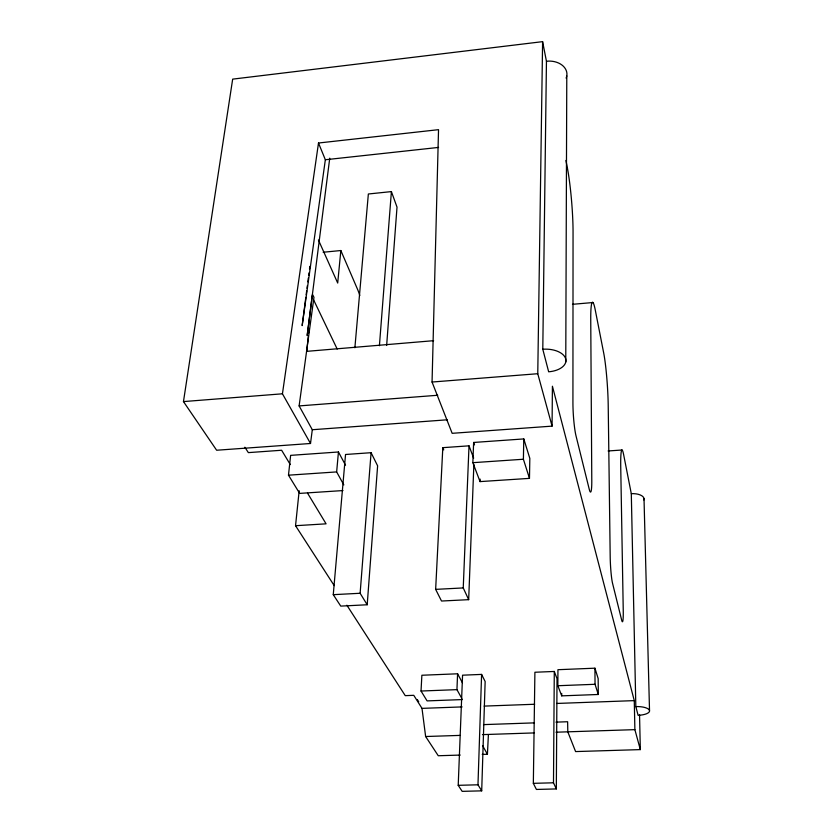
<?xml version="1.0" encoding="UTF-8"?>
<svg xmlns="http://www.w3.org/2000/svg" width="833" height="833" viewBox="0 0 833 833"><rect width="100%" height="100%" fill="white"/><g stroke="black" fill="none" stroke-linecap="round" stroke-linejoin="round"><path stroke-width="1.25" d="M561.702 695.857L557.85 685.726L557.943 669.701L594.929 668.191L598.167 678.603L598.292 694.483L561.702 695.857L561.723 693.42M565.763 362.032L566.784 75.876M556.329 788.934L557.017 678.666L554.289 671.46L534.901 672.252L533.339 783.332L536.41 789.445L556.329 788.934L553.487 782.801L554.289 671.46M542.793 349.256A20.159 11.381 0.2 0 1 565.722 358.919A20.159 11.381 0.2 0 1 548.655 371.799L542.793 349.256L546.448 61.257L542.606 41.65L232.667 79.135L183.468 401.589L216.632 450.236L310.511 443.489L282.439 393.801L318.498 143.016L438.533 129.667L432.056 382.035L452.163 433.316L552.071 426.132L552.414 386.231L634.277 700.626L634.881 729.646L640.327 749.606L575.593 751.574L567.804 731.853L567.627 721.742L555.975 722.138M552.071 426.132L537.764 373.715L542.606 41.65M529.476 478.371L529.819 458.369L523.79 438.929L473.633 442.458L472.852 462.679L480.058 481.599L529.476 478.371L523.395 459.243L523.79 438.929M481.703 790.85L477.975 784.801L481.599 674.407L462.565 675.188L458.212 785.321L462.159 791.35L481.703 790.85L485.15 681.519L481.599 674.407M480.058 481.599L480.152 479.11M473.654 458.119L469.01 445.832L442.812 447.665L435.649 589.368L441.521 601.03L468.677 599.666L473.873 464.439M461.815 698.47L456.942 689.641L457.588 673.793L421.873 675.251L421.029 691.026L427.09 700.897L462.43 699.574M468.677 599.666L463.242 587.931L469.01 445.832M482.245 754.406L487.42 754.25L488.388 734.831M367.197 604.768L377.62 465.824L371.081 452.694L345.539 454.485L333.262 594.668L340.749 606.101L367.197 604.768L360.127 593.273L371.081 452.694M386.647 345.487L397.018 207.136L391.406 191.6L368.353 193.995L354.879 347.777M379.411 345.726L391.406 191.6M343.821 484.9L336.647 471.915L338.448 451.986L290.634 455.359L288.478 475.185L299.661 493.396L342.988 490.564M323.162 252.243L340.843 250.535L337.698 283.043L318.425 239.987M334.22 585.62L295.538 525.706L299.172 490.752M308.397 335.532L306.711 351.349L433.608 340.687M308.668 332.992L309.074 329.191M329.743 158.155L307.169 335.553L312.344 294.861M305.826 297.319L302.16 325.62L325.349 159.749L318.498 143.016M306.159 294.747L306.669 290.884M307.002 288.312L307.335 285.74M307.835 281.877L308.335 278.014M308.668 275.442L309.001 272.87M309.501 269.007L309.834 266.435M310.511 443.489L312.302 429.734L299.12 405.921L313.958 297.329L312.76 294.82M325.349 159.749L438.564 147.42M572.49 304.316L592.961 302.535M183.468 401.589L282.439 393.801M432.056 382.035L537.764 373.715M299.12 405.921L437.752 395.259M312.302 429.734L447.217 419.801M608.1 450.965L622.022 450.018M288.478 475.185L336.647 471.915M472.852 462.679L523.395 459.243M295.538 525.706L326.078 523.832L307.502 493.084M333.262 594.668L360.127 593.273M435.649 589.368L463.242 587.931M421.029 691.026L456.942 689.641M557.85 685.726L595.043 684.289L598.292 694.483M346.882 605.227L405.255 695.649L413.762 695.316L421.998 708.373L462.117 706.905M484.129 706.103L534.609 704.26M556.611 703.458L634.277 700.626M483.515 724.616L533.984 722.888M421.998 708.373L425.632 736.518L459.983 735.393M482.442 734.623L534.068 732.925M556.007 732.207L634.881 729.646M460.243 755.073L438.252 755.739L425.632 736.518M458.212 785.321L477.975 784.801M533.339 783.332L553.487 782.801M244.881 447.227L248.359 452.621L281.627 450.247L290.259 464.522M417.364 699.637L418.728 701.803M482.578 745.629L487.42 754.25M338.448 451.986L345.539 465.189M457.588 673.793L462.44 682.81M313.583 299.818L337.198 349.069M340.843 250.535L357.524 289.28A41.411 10.412 84.4 0 1 359.783 295.507M442.812 447.665L443.718 449.893M473.633 442.458L474.529 444.864M565.919 160.467L567.158 166.767A47.554 4.8 85.3 0 1 573.052 232.115L572.927 402.724A23.928 2.572 86.1 0 0 576.03 435.93L589.254 489.294A22.408 2.27 86.3 0 0 591.784 480.631L590.743 319.393A40.744 3.686 85.9 0 1 595.272 310.063L603.675 352.9A38.828 3.374 86.1 0 1 608.215 405.577L610.193 556.673A19.794 1.77 86.7 0 0 612.547 583.298L621.689 620.179A18.784 1.583 86.8 0 0 623.251 610.641L620.741 467.344A34.434 2.686 86.4 0 1 623.646 454.703L631.299 493.688L635.829 706.582L638.099 715.297A12.599 4.384 -0.2 0 0 649.521 710.497L644.013 498.519M639.536 714.631L640.327 749.606M594.929 668.191L595.043 684.289M635.829 706.582A12.599 4.384 -0.2 0 1 649.521 710.497M631.299 493.688A11.662 5.56 -1.3 0 1 643.878 499.977M546.448 61.257A17.878 13.234 -1.2 0 1 566.117 78.135"/></g></svg>
